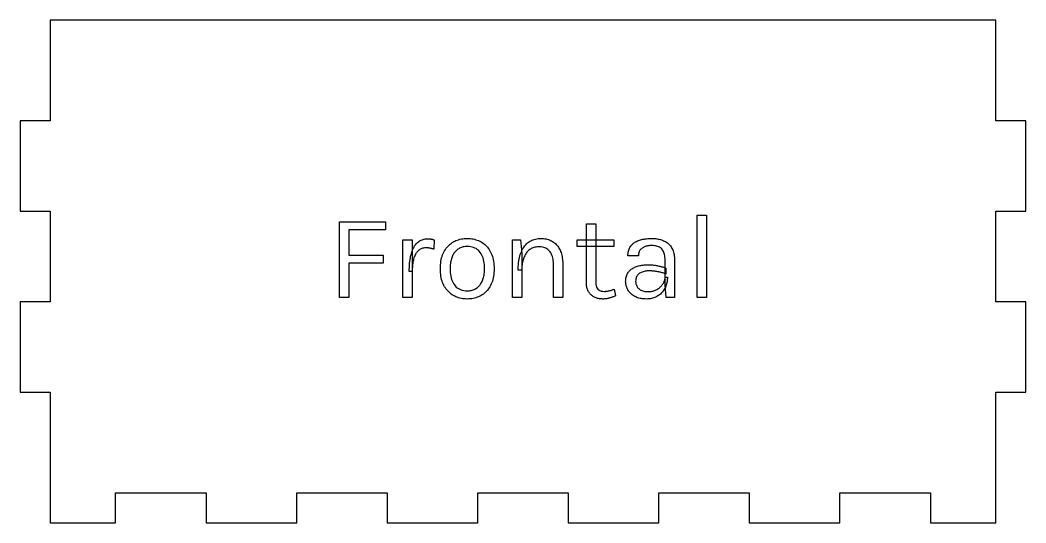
# Model space of a CAD drawing. Header units: millimetres. Extents: x 0 to 306, y 0 to 103.
# Drawn here: x 0 to 100, y 0 to 50 of the extents above; entities that cross this region are included whole.
import ezdxf

# ---------------------------------------------------------------- set-up
doc = ezdxf.new("R2010")
doc.units = ezdxf.units.MM
doc.layers.get('0').update_dxf_attribs({"linetype": 'CONTINUOUS'})

msp = doc.modelspace()

# ---------------------------------------------------------------- linework, layer by layer
for p, q in [((97, 50), (3, 50)), ((3, 50), (3, 40)), ((97, 40), (97, 50)), ((3, 40), (0, 40)), ((0, 40), (0, 31)), ((100, 40), (97, 40)), ((100, 31), (100, 40)), ((0, 31), (3, 31)), ((3, 31), (3, 22)), ((97, 22), (97, 31)), ((97, 31), (100, 31)), ((67.304, 22.408), (67.304, 30.592)), ((67.304, 30.592), (68.24, 30.592)), ((68.24, 30.592), (68.24, 22.408)), ((31.76, 22.408), (31.76, 29.944)), ((31.76, 29.944), (36.344, 29.944)), ((36.344, 29.14), (32.696, 29.14)), ((32.696, 29.14), (32.696, 26.632)), ((36.344, 29.944), (36.344, 29.14)), ((56.306, 23.884), (56.306, 29.74)), ((56.306, 29.74), (57.23, 29.74)), ((57.23, 29.74), (57.23, 23.908)), ((38.048, 22.408), (38.048, 28.156)), ((38.048, 28.156), (38.984, 28.156)), ((38.984, 28.156), (38.984, 22.408)), ((39.604, 27.963), (39.69, 28.024)), ((39.69, 28.024), (39.78, 28.077)), ((39.78, 28.077), (39.873, 28.123)), ((39.873, 28.123), (39.97, 28.163)), ((39.97, 28.163), (40.071, 28.195)), ((40.071, 28.195), (40.175, 28.22)), ((40.175, 28.22), (40.282, 28.238)), ((40.282, 28.238), (40.393, 28.248)), ((40.393, 28.248), (40.508, 28.252)), ((40.508, 28.252), (40.508, 28.252)), ((40.508, 28.252), (40.546, 28.252)), ((40.546, 28.252), (40.583, 28.251)), ((40.583, 28.251), (40.62, 28.25)), ((40.62, 28.25), (40.656, 28.248)), ((40.656, 28.248), (40.692, 28.245)), ((40.692, 28.245), (40.727, 28.242)), ((40.727, 28.242), (40.761, 28.239)), ((40.761, 28.239), (40.794, 28.235)), ((40.794, 28.235), (40.827, 28.23)), ((40.827, 28.23), (40.859, 28.225)), ((40.859, 28.225), (40.891, 28.219)), ((40.891, 28.219), (40.923, 28.213)), ((40.923, 28.213), (40.955, 28.206)), ((40.955, 28.206), (40.987, 28.199)), ((40.987, 28.199), (41.019, 28.191)), ((41.019, 28.191), (41.051, 28.183)), ((41.051, 28.183), (41.083, 28.174)), ((41.083, 28.174), (41.115, 28.165)), ((41.115, 28.165), (41.148, 28.155)), ((41.18, 28.144), (41.12, 27.22)), ((41.148, 28.155), (41.18, 28.144)), ((41.18, 28.144), (41.18, 28.144)), ((43.085, 27.946), (43.207, 28.011)), ((43.207, 28.011), (43.333, 28.069)), ((43.333, 28.069), (43.462, 28.12)), ((43.462, 28.12), (43.595, 28.165)), ((43.595, 28.165), (43.731, 28.203)), ((43.731, 28.203), (43.87, 28.233)), ((43.87, 28.233), (44.013, 28.257)), ((44.013, 28.257), (44.159, 28.274)), ((44.159, 28.274), (44.309, 28.285)), ((44.309, 28.285), (44.462, 28.288)), ((44.462, 28.288), (44.462, 28.288)), ((44.462, 28.288), (44.614, 28.285)), ((44.614, 28.285), (44.763, 28.274)), ((44.763, 28.274), (44.908, 28.257)), ((44.908, 28.257), (45.05, 28.233)), ((45.05, 28.233), (45.189, 28.203)), ((45.189, 28.203), (45.324, 28.165)), ((45.324, 28.165), (45.456, 28.12)), ((45.456, 28.12), (45.585, 28.069)), ((45.585, 28.069), (45.711, 28.011)), ((45.711, 28.011), (45.833, 27.946)), ((48.944, 22.408), (48.944, 28.144)), ((48.944, 28.144), (49.748, 28.144)), ((49.748, 28.144), (49.88, 26.824)), ((50.659, 27.984), (50.767, 28.048)), ((50.767, 28.048), (50.879, 28.104)), ((50.879, 28.104), (50.996, 28.153)), ((50.996, 28.153), (51.117, 28.194)), ((51.117, 28.194), (51.242, 28.228)), ((51.242, 28.228), (51.372, 28.254)), ((51.372, 28.254), (51.506, 28.273)), ((51.506, 28.273), (51.645, 28.284)), ((51.645, 28.284), (51.788, 28.288)), ((51.788, 28.288), (51.788, 28.288)), ((51.788, 28.288), (51.922, 28.285)), ((51.922, 28.285), (52.051, 28.276)), ((52.051, 28.276), (52.177, 28.261)), ((52.177, 28.261), (52.299, 28.24)), ((52.299, 28.24), (52.417, 28.212)), ((52.417, 28.212), (52.531, 28.179)), ((52.531, 28.179), (52.642, 28.14)), ((52.642, 28.14), (52.748, 28.094)), ((52.748, 28.094), (52.85, 28.043)), ((52.85, 28.043), (52.949, 27.985)), ((55.382, 27.496), (55.382, 28.144)), ((55.382, 28.144), (59.042, 28.144)), ((59.042, 28.144), (59.042, 27.496)), ((61.282, 27.995), (61.377, 28.04)), ((61.377, 28.04), (61.478, 28.081)), ((61.478, 28.081), (61.583, 28.117)), ((61.583, 28.117), (61.692, 28.149)), ((61.692, 28.149), (61.804, 28.179)), ((61.804, 28.179), (61.919, 28.204)), ((61.919, 28.204), (62.037, 28.226)), ((62.037, 28.226), (62.158, 28.245)), ((62.158, 28.245), (62.282, 28.261)), ((62.282, 28.261), (62.41, 28.273)), ((62.41, 28.273), (62.54, 28.281)), ((62.54, 28.281), (62.674, 28.286)), ((62.674, 28.286), (62.81, 28.288)), ((62.81, 28.288), (62.81, 28.288)), ((62.81, 28.288), (62.941, 28.286)), ((62.941, 28.286), (63.068, 28.279)), ((63.068, 28.279), (63.193, 28.268)), ((63.193, 28.268), (63.314, 28.252)), ((63.314, 28.252), (63.433, 28.232)), ((63.433, 28.232), (63.548, 28.208)), ((63.548, 28.208), (63.66, 28.179)), ((63.66, 28.179), (63.77, 28.146)), ((63.77, 28.146), (63.877, 28.108)), ((63.877, 28.108), (63.98, 28.066)), ((63.98, 28.066), (64.08, 28.019)), ((64.08, 28.019), (64.175, 27.967)), ((38.95, 26.956), (38.998, 27.09)), ((38.998, 27.09), (39.05, 27.216)), ((39.05, 27.216), (39.105, 27.335)), ((39.105, 27.335), (39.165, 27.447)), ((39.165, 27.447), (39.228, 27.551)), ((39.228, 27.551), (39.296, 27.648)), ((39.296, 27.648), (39.367, 27.738)), ((39.367, 27.738), (39.442, 27.82)), ((39.442, 27.82), (39.521, 27.895)), ((39.517, 27), (39.46, 26.935)), ((39.578, 27.061), (39.517, 27)), ((39.521, 27.895), (39.604, 27.963)), ((39.642, 27.116), (39.578, 27.061)), ((39.711, 27.166), (39.642, 27.116)), ((39.783, 27.209), (39.711, 27.166)), ((39.859, 27.247), (39.783, 27.209)), ((39.939, 27.279), (39.859, 27.247)), ((40.024, 27.305), (39.939, 27.279)), ((40.112, 27.326), (40.024, 27.305)), ((40.204, 27.34), (40.112, 27.326)), ((40.3, 27.349), (40.204, 27.34)), ((40.4, 27.352), (40.3, 27.349)), ((40.432, 27.352), (40.4, 27.352)), ((40.4, 27.352), (40.4, 27.352)), ((40.464, 27.35), (40.432, 27.352)), ((40.497, 27.348), (40.464, 27.35)), ((40.532, 27.346), (40.497, 27.348)), ((40.566, 27.342), (40.532, 27.346)), ((40.602, 27.338), (40.566, 27.342)), ((40.639, 27.333), (40.602, 27.338)), ((40.676, 27.327), (40.639, 27.333)), ((40.715, 27.32), (40.676, 27.327)), ((40.754, 27.313), (40.715, 27.32)), ((40.793, 27.305), (40.754, 27.313)), ((40.832, 27.297), (40.793, 27.305)), ((40.87, 27.288), (40.832, 27.297)), ((40.908, 27.279), (40.87, 27.288)), ((40.944, 27.27), (40.908, 27.279)), ((40.981, 27.261), (40.944, 27.27)), ((41.017, 27.251), (40.981, 27.261)), ((41.052, 27.241), (41.017, 27.251)), ((41.086, 27.231), (41.052, 27.241)), ((41.12, 27.22), (41.086, 27.231)), ((42.134, 26.935), (42.206, 27.066)), ((42.206, 27.066), (42.283, 27.19)), ((42.283, 27.19), (42.366, 27.307)), ((42.366, 27.307), (42.453, 27.418)), ((42.453, 27.418), (42.546, 27.522)), ((42.546, 27.522), (42.643, 27.62)), ((42.643, 27.62), (42.746, 27.711)), ((42.746, 27.711), (42.854, 27.796)), ((42.854, 27.796), (42.967, 27.874)), ((42.967, 27.874), (43.085, 27.946)), ((43.32, 27.036), (43.255, 26.967)), ((43.388, 27.101), (43.32, 27.036)), ((43.459, 27.161), (43.388, 27.101)), ((43.535, 27.217), (43.459, 27.161)), ((43.614, 27.268), (43.535, 27.217)), ((43.697, 27.313), (43.614, 27.268)), ((43.783, 27.353), (43.697, 27.313)), ((43.873, 27.388), (43.783, 27.353)), ((43.966, 27.417), (43.873, 27.388)), ((44.063, 27.441), (43.966, 27.417)), ((44.164, 27.46), (44.063, 27.441)), ((44.267, 27.473), (44.164, 27.46)), ((44.375, 27.481), (44.267, 27.473)), ((44.486, 27.484), (44.375, 27.481)), ((44.65, 27.478), (44.486, 27.484)), ((44.486, 27.484), (44.486, 27.484)), ((44.805, 27.46), (44.65, 27.478)), ((44.953, 27.431), (44.805, 27.46)), ((45.092, 27.389), (44.953, 27.431)), ((45.222, 27.336), (45.092, 27.389)), ((45.345, 27.271), (45.222, 27.336)), ((45.459, 27.194), (45.345, 27.271)), ((45.565, 27.106), (45.459, 27.194)), ((45.663, 27.005), (45.565, 27.106)), ((45.752, 26.893), (45.663, 27.005)), ((45.833, 27.946), (45.951, 27.874)), ((45.951, 27.874), (46.064, 27.796)), ((46.064, 27.796), (46.172, 27.711)), ((46.172, 27.711), (46.274, 27.62)), ((46.274, 27.62), (46.371, 27.522)), ((46.371, 27.522), (46.464, 27.418)), ((46.464, 27.418), (46.551, 27.307)), ((46.551, 27.307), (46.633, 27.19)), ((46.633, 27.19), (46.709, 27.066)), ((46.709, 27.066), (46.781, 26.935)), ((49.839, 26.968), (49.899, 27.1)), ((49.899, 27.1), (49.964, 27.225)), ((49.964, 27.225), (50.034, 27.343)), ((50.034, 27.343), (50.109, 27.455)), ((50.109, 27.455), (50.188, 27.56)), ((50.188, 27.56), (50.273, 27.658)), ((50.273, 27.658), (50.362, 27.75)), ((50.362, 27.75), (50.456, 27.835)), ((50.522, 27.055), (50.455, 26.987)), ((50.456, 27.835), (50.555, 27.913)), ((50.592, 27.119), (50.522, 27.055)), ((50.555, 27.913), (50.659, 27.984)), ((50.666, 27.178), (50.592, 27.119)), ((50.743, 27.232), (50.666, 27.178)), ((50.823, 27.28), (50.743, 27.232)), ((50.905, 27.322), (50.823, 27.28)), ((50.99, 27.358), (50.905, 27.322)), ((51.078, 27.389), (50.99, 27.358)), ((51.169, 27.415), (51.078, 27.389)), ((51.263, 27.435), (51.169, 27.415)), ((51.359, 27.449), (51.263, 27.435)), ((51.458, 27.457), (51.359, 27.449)), ((51.56, 27.46), (51.458, 27.457)), ((51.693, 27.456), (51.56, 27.46)), ((51.56, 27.46), (51.56, 27.46)), ((51.82, 27.443), (51.693, 27.456)), ((51.941, 27.421), (51.82, 27.443)), ((52.057, 27.391), (51.941, 27.421)), ((52.167, 27.353), (52.057, 27.391)), ((52.271, 27.306), (52.167, 27.353)), ((52.37, 27.25), (52.271, 27.306)), ((52.462, 27.185), (52.37, 27.25)), ((52.55, 27.113), (52.462, 27.185)), ((52.631, 27.031), (52.55, 27.113)), ((52.706, 26.941), (52.631, 27.031)), ((52.949, 27.985), (53.043, 27.922)), ((53.043, 27.922), (53.133, 27.853)), ((53.133, 27.853), (53.219, 27.78)), ((53.219, 27.78), (53.299, 27.701)), ((53.299, 27.701), (53.376, 27.617)), ((53.376, 27.617), (53.448, 27.527)), ((53.448, 27.527), (53.515, 27.433)), ((53.515, 27.433), (53.578, 27.333)), ((53.578, 27.333), (53.636, 27.228)), ((53.636, 27.228), (53.69, 27.118)), ((53.69, 27.118), (53.739, 27.003)), ((53.739, 27.003), (53.783, 26.884)), ((59.042, 27.496), (55.382, 27.496)), ((59.042, 27.496), (59.042, 27.496)), ((60.462, 26.913), (60.483, 27.02)), ((60.483, 27.02), (60.511, 27.123)), ((60.511, 27.123), (60.544, 27.221)), ((60.544, 27.221), (60.584, 27.315)), ((60.584, 27.315), (60.63, 27.403)), ((60.63, 27.403), (60.682, 27.486)), ((60.682, 27.486), (60.74, 27.565)), ((60.74, 27.565), (60.804, 27.639)), ((60.804, 27.639), (60.872, 27.709)), ((60.872, 27.709), (60.944, 27.775)), ((60.944, 27.775), (61.022, 27.836)), ((61.022, 27.836), (61.104, 27.893)), ((61.104, 27.893), (61.19, 27.947)), ((61.19, 27.947), (61.282, 27.995)), ((61.591, 27.044), (61.565, 26.992)), ((61.621, 27.093), (61.591, 27.044)), ((61.655, 27.139), (61.621, 27.093)), ((61.692, 27.183), (61.655, 27.139)), ((61.731, 27.224), (61.692, 27.183)), ((61.773, 27.263), (61.731, 27.224)), ((61.817, 27.3), (61.773, 27.263)), ((61.864, 27.335), (61.817, 27.3)), ((61.913, 27.367), (61.864, 27.335)), ((61.965, 27.397), (61.913, 27.367)), ((62.019, 27.424), (61.965, 27.397)), ((62.076, 27.449), (62.019, 27.424)), ((62.135, 27.472), (62.076, 27.449)), ((62.196, 27.493), (62.135, 27.472)), ((62.259, 27.511), (62.196, 27.493)), ((62.323, 27.527), (62.259, 27.511)), ((62.388, 27.541), (62.323, 27.527)), ((62.455, 27.553), (62.388, 27.541)), ((62.523, 27.563), (62.455, 27.553)), ((62.593, 27.57), (62.523, 27.563)), ((62.664, 27.576), (62.593, 27.57)), ((62.736, 27.579), (62.664, 27.576)), ((62.81, 27.58), (62.736, 27.579)), ((62.939, 27.577), (62.81, 27.58)), ((62.81, 27.58), (62.81, 27.58)), ((63.061, 27.566), (62.939, 27.577)), ((63.176, 27.549), (63.061, 27.566)), ((63.285, 27.526), (63.176, 27.549)), ((63.388, 27.495), (63.285, 27.526)), ((63.483, 27.458), (63.388, 27.495)), ((63.572, 27.414), (63.483, 27.458)), ((63.655, 27.363), (63.572, 27.414)), ((63.731, 27.305), (63.655, 27.363)), ((63.8, 27.241), (63.731, 27.305)), ((63.863, 27.169), (63.8, 27.241)), ((63.919, 27.088), (63.863, 27.169)), ((63.968, 26.998), (63.919, 27.088)), ((64.175, 27.967), (64.266, 27.909)), ((64.266, 27.909), (64.352, 27.847)), ((64.352, 27.847), (64.434, 27.779)), ((64.434, 27.779), (64.512, 27.706)), ((64.512, 27.706), (64.585, 27.627)), ((64.585, 27.627), (64.654, 27.544)), ((64.654, 27.544), (64.718, 27.455)), ((64.718, 27.455), (64.778, 27.361)), ((64.778, 27.361), (64.833, 27.261)), ((64.833, 27.261), (64.882, 27.156)), ((64.882, 27.156), (64.925, 27.045)), ((64.925, 27.045), (64.962, 26.928)), ((32.696, 26.632), (36.092, 26.632)), ((36.092, 26.632), (36.092, 25.828)), ((38.73, 25.815), (38.748, 26)), ((38.748, 26), (38.772, 26.178)), ((38.772, 26.178), (38.799, 26.348)), ((38.799, 26.348), (38.83, 26.511)), ((38.83, 26.511), (38.866, 26.667)), ((38.866, 26.667), (38.906, 26.815)), ((38.906, 26.815), (38.95, 26.956)), ((39.074, 26.023), (39.053, 25.908)), ((39.098, 26.135), (39.074, 26.023)), ((39.125, 26.242), (39.098, 26.135)), ((39.155, 26.345), (39.125, 26.242)), ((39.188, 26.444), (39.155, 26.345)), ((39.225, 26.537), (39.188, 26.444)), ((39.265, 26.626), (39.225, 26.537)), ((39.309, 26.711), (39.265, 26.626)), ((39.356, 26.79), (39.309, 26.711)), ((39.406, 26.865), (39.356, 26.79)), ((39.46, 26.935), (39.406, 26.865)), ((41.817, 25.841), (41.842, 26.017)), ((41.842, 26.017), (41.873, 26.186)), ((41.873, 26.186), (41.911, 26.348)), ((41.911, 26.348), (41.957, 26.505)), ((41.957, 26.505), (42.009, 26.655)), ((42.009, 26.655), (42.068, 26.798)), ((42.068, 26.798), (42.134, 26.935)), ((42.818, 26.029), (42.796, 25.913)), ((42.844, 26.141), (42.818, 26.029)), ((42.875, 26.249), (42.844, 26.141)), ((42.909, 26.354), (42.875, 26.249)), ((42.947, 26.455), (42.909, 26.354)), ((42.989, 26.552), (42.947, 26.455)), ((43.035, 26.644), (42.989, 26.552)), ((43.084, 26.731), (43.035, 26.644)), ((43.138, 26.815), (43.084, 26.731)), ((43.194, 26.893), (43.138, 26.815)), ((43.255, 26.967), (43.194, 26.893)), ((45.833, 26.77), (45.752, 26.893)), ((45.905, 26.639), (45.833, 26.77)), ((45.969, 26.499), (45.905, 26.639)), ((46.025, 26.351), (45.969, 26.499)), ((46.072, 26.193), (46.025, 26.351)), ((46.11, 26.027), (46.072, 26.193)), ((46.14, 25.852), (46.11, 26.027)), ((46.781, 26.935), (46.847, 26.798)), ((46.847, 26.798), (46.905, 26.655)), ((46.905, 26.655), (46.957, 26.505)), ((46.957, 26.505), (47.002, 26.348)), ((47.002, 26.348), (47.04, 26.186)), ((47.04, 26.186), (47.071, 26.017)), ((47.071, 26.017), (47.095, 25.841)), ((49.562, 25.875), (49.586, 26.049)), ((49.586, 26.049), (49.615, 26.217)), ((49.615, 26.217), (49.649, 26.379)), ((49.649, 26.379), (49.689, 26.535)), ((49.689, 26.535), (49.734, 26.685)), ((49.734, 26.685), (49.784, 26.83)), ((49.784, 26.83), (49.839, 26.968)), ((49.88, 26.824), (49.88, 22.408)), ((49.98, 26.038), (49.953, 25.919)), ((50.011, 26.153), (49.98, 26.038)), ((50.045, 26.264), (50.011, 26.153)), ((50.084, 26.371), (50.045, 26.264)), ((50.127, 26.474), (50.084, 26.371)), ((50.173, 26.571), (50.127, 26.474)), ((50.222, 26.664), (50.173, 26.571)), ((50.275, 26.752), (50.222, 26.664)), ((50.331, 26.835), (50.275, 26.752)), ((50.391, 26.914), (50.331, 26.835)), ((50.455, 26.987), (50.391, 26.914)), ((52.772, 26.844), (52.706, 26.941)), ((52.831, 26.738), (52.772, 26.844)), ((52.883, 26.625), (52.831, 26.738)), ((52.926, 26.504), (52.883, 26.625)), ((52.961, 26.375), (52.926, 26.504)), ((52.989, 26.238), (52.961, 26.375)), ((53.008, 26.093), (52.989, 26.238)), ((53.02, 25.94), (53.008, 26.093)), ((53.783, 26.884), (53.822, 26.761)), ((53.822, 26.761), (53.855, 26.633)), ((53.855, 26.633), (53.883, 26.502)), ((53.883, 26.502), (53.907, 26.366)), ((53.907, 26.366), (53.925, 26.226)), ((53.925, 26.226), (53.938, 26.081)), ((53.938, 26.081), (53.945, 25.933)), ((60.434, 26.56), (60.437, 26.682)), ((61.478, 26.56), (60.434, 26.56)), ((60.437, 26.682), (60.446, 26.8)), ((60.446, 26.8), (60.462, 26.913)), ((61.48, 26.63), (61.478, 26.56)), ((61.478, 26.56), (61.478, 26.56)), ((61.485, 26.696), (61.48, 26.63)), ((61.494, 26.761), (61.485, 26.696)), ((61.506, 26.823), (61.494, 26.761)), ((61.522, 26.882), (61.506, 26.823)), ((61.542, 26.938), (61.522, 26.882)), ((61.565, 26.992), (61.542, 26.938)), ((64.011, 26.9), (63.968, 26.998)), ((64.047, 26.793), (64.011, 26.9)), ((64.077, 26.678), (64.047, 26.793)), ((64.1, 26.553), (64.077, 26.678)), ((64.117, 26.42), (64.1, 26.553)), ((64.127, 26.278), (64.117, 26.42)), ((64.13, 26.128), (64.127, 26.278)), ((64.13, 23.668), (64.13, 26.128)), ((64.962, 26.928), (64.994, 26.805)), ((64.994, 26.805), (65.02, 26.677)), ((65.02, 26.677), (65.04, 26.542)), ((65.04, 26.542), (65.054, 26.402)), ((65.054, 26.402), (65.063, 26.256)), ((65.063, 26.256), (65.066, 26.104)), ((65.066, 26.104), (65.066, 26.104)), ((65.066, 26.104), (65.066, 22.408)), ((36.092, 25.828), (32.696, 25.828)), ((32.696, 25.828), (32.696, 22.408)), ((38.696, 25), (38.698, 25.215)), ((38.984, 25), (38.696, 25)), ((38.698, 25.215), (38.704, 25.422)), ((38.704, 25.422), (38.715, 25.622)), ((38.715, 25.622), (38.73, 25.815)), ((38.985, 25.141), (38.984, 25)), ((38.984, 25), (38.984, 25)), ((38.984, 25), (38.984, 25)), ((38.99, 25.278), (38.985, 25.141)), ((38.997, 25.412), (38.99, 25.278)), ((39.007, 25.541), (38.997, 25.412)), ((39.019, 25.668), (39.007, 25.541)), ((39.035, 25.79), (39.019, 25.668)), ((39.053, 25.908), (39.035, 25.79)), ((41.786, 25.276), (41.789, 25.471)), ((41.789, 25.082), (41.786, 25.276)), ((41.786, 25.276), (41.786, 25.276)), ((41.789, 25.471), (41.8, 25.659)), ((41.8, 24.895), (41.789, 25.082)), ((41.8, 25.659), (41.817, 25.841)), ((42.748, 25.411), (42.746, 25.276)), ((42.746, 25.276), (42.746, 25.276)), ((42.746, 25.276), (42.75, 25.077)), ((42.754, 25.542), (42.748, 25.411)), ((42.75, 25.077), (42.763, 24.887)), ((42.764, 25.669), (42.754, 25.542)), ((42.778, 25.793), (42.764, 25.669)), ((42.796, 25.913), (42.778, 25.793)), ((46.161, 25.669), (46.14, 25.852)), ((46.16, 24.886), (46.17, 25.012)), ((46.174, 25.477), (46.161, 25.669)), ((46.17, 25.012), (46.176, 25.142)), ((46.178, 25.276), (46.174, 25.477)), ((46.176, 25.142), (46.178, 25.276)), ((46.178, 25.276), (46.178, 25.276)), ((47.095, 25.841), (47.112, 25.659)), ((47.112, 25.659), (47.123, 25.471)), ((47.123, 25.082), (47.112, 24.895)), ((47.123, 25.471), (47.126, 25.276)), ((47.126, 25.276), (47.123, 25.082)), ((47.126, 25.276), (47.126, 25.276)), ((49.52, 25.12), (49.523, 25.317)), ((49.88, 25.12), (49.52, 25.12)), ((49.523, 25.317), (49.531, 25.509)), ((49.531, 25.509), (49.544, 25.695)), ((49.544, 25.695), (49.562, 25.875)), ((49.882, 25.263), (49.88, 25.12)), ((49.88, 25.12), (49.88, 25.12)), ((49.888, 25.402), (49.882, 25.263)), ((49.898, 25.538), (49.888, 25.402)), ((49.913, 25.669), (49.898, 25.538)), ((49.931, 25.796), (49.913, 25.669)), ((49.953, 25.919), (49.931, 25.796)), ((53.024, 25.78), (53.02, 25.94)), ((53.024, 22.408), (53.024, 25.78)), ((53.945, 25.933), (53.948, 25.78)), ((53.948, 25.78), (53.948, 25.78)), ((53.948, 25.78), (53.948, 22.408)), ((60.497, 24.964), (60.557, 25.035)), ((60.557, 25.035), (60.622, 25.103)), ((60.622, 25.103), (60.691, 25.166)), ((60.691, 25.166), (60.764, 25.226)), ((60.764, 25.226), (60.841, 25.281)), ((60.841, 25.281), (60.923, 25.333)), ((60.923, 25.333), (61.009, 25.381)), ((61.009, 25.381), (61.099, 25.425)), ((61.099, 25.425), (61.193, 25.465)), ((61.193, 25.465), (61.292, 25.501)), ((61.292, 25.501), (61.394, 25.533)), ((61.394, 25.533), (61.499, 25.563)), ((61.499, 25.563), (61.606, 25.588)), ((61.606, 25.588), (61.715, 25.61)), ((61.715, 25.61), (61.828, 25.629)), ((61.828, 25.629), (61.942, 25.645)), ((61.942, 25.645), (62.059, 25.657)), ((62.039, 25.001), (61.944, 24.975)), ((62.138, 25.022), (62.039, 25.001)), ((62.059, 25.657), (62.179, 25.665)), ((62.241, 25.039), (62.138, 25.022)), ((62.179, 25.665), (62.301, 25.67)), ((62.347, 25.051), (62.241, 25.039)), ((62.301, 25.67), (62.426, 25.672)), ((62.457, 25.058), (62.347, 25.051)), ((62.426, 25.672), (62.426, 25.672)), ((62.426, 25.672), (62.516, 25.671)), ((62.57, 25.06), (62.457, 25.058)), ((62.516, 25.671), (62.606, 25.668)), ((62.646, 25.059), (62.57, 25.06)), ((62.57, 25.06), (62.57, 25.06)), ((62.606, 25.668), (62.696, 25.664)), ((62.724, 25.057), (62.646, 25.059)), ((62.696, 25.664), (62.786, 25.658)), ((62.804, 25.052), (62.724, 25.057)), ((62.786, 25.658), (62.877, 25.649)), ((62.884, 25.047), (62.804, 25.052)), ((62.877, 25.649), (62.967, 25.64)), ((62.967, 25.039), (62.884, 25.047)), ((62.967, 25.64), (63.057, 25.628)), ((63.051, 25.03), (62.967, 25.039)), ((63.136, 25.019), (63.051, 25.03)), ((63.057, 25.628), (63.148, 25.614)), ((63.223, 25.006), (63.136, 25.019)), ((63.148, 25.614), (63.238, 25.599)), ((63.311, 24.992), (63.223, 25.006)), ((63.238, 25.599), (63.329, 25.582)), ((63.329, 25.582), (63.419, 25.563)), ((63.419, 25.563), (63.509, 25.543)), ((63.509, 25.543), (63.599, 25.522)), ((63.599, 25.522), (63.688, 25.499)), ((63.688, 25.499), (63.777, 25.476)), ((63.777, 25.476), (63.865, 25.45)), ((63.865, 25.45), (63.953, 25.424)), ((63.953, 25.424), (64.04, 25.396)), ((64.04, 25.396), (64.127, 25.367)), ((64.127, 25.367), (64.214, 25.336)), ((64.214, 25.336), (64.214, 25.336)), ((64.214, 25.336), (64.214, 24.748)), ((41.817, 24.714), (41.8, 24.895)), ((41.842, 24.539), (41.817, 24.714)), ((41.873, 24.37), (41.842, 24.539)), ((41.911, 24.208), (41.873, 24.37)), ((41.957, 24.051), (41.911, 24.208)), ((42.009, 23.901), (41.957, 24.051)), ((42.763, 24.887), (42.785, 24.706)), ((42.785, 24.706), (42.815, 24.532)), ((42.815, 24.532), (42.853, 24.368)), ((42.853, 24.368), (42.9, 24.211)), ((42.9, 24.211), (42.956, 24.064)), ((42.956, 24.064), (43.021, 23.924)), ((45.889, 23.918), (45.935, 24.01)), ((45.935, 24.01), (45.977, 24.106)), ((45.977, 24.106), (46.015, 24.206)), ((46.015, 24.206), (46.049, 24.31)), ((46.049, 24.31), (46.08, 24.418)), ((46.08, 24.418), (46.106, 24.529)), ((46.106, 24.529), (46.128, 24.645)), ((46.128, 24.645), (46.146, 24.763)), ((46.146, 24.763), (46.16, 24.886)), ((46.957, 24.051), (46.905, 23.901)), ((47.002, 24.208), (46.957, 24.051)), ((47.04, 24.37), (47.002, 24.208)), ((47.071, 24.539), (47.04, 24.37)), ((47.095, 24.714), (47.071, 24.539)), ((47.112, 24.895), (47.095, 24.714)), ((60.206, 24.016), (60.209, 24.13)), ((60.208, 23.928), (60.206, 24.016)), ((60.206, 24.016), (60.206, 24.016)), ((60.209, 24.13), (60.218, 24.24)), ((60.218, 24.24), (60.232, 24.346)), ((60.232, 24.346), (60.253, 24.447)), ((60.253, 24.447), (60.279, 24.544)), ((60.279, 24.544), (60.311, 24.637)), ((60.311, 24.637), (60.349, 24.725)), ((60.349, 24.725), (60.392, 24.809)), ((60.392, 24.809), (60.442, 24.889)), ((60.442, 24.889), (60.497, 24.964)), ((61.206, 24.127), (61.202, 24.016)), ((61.202, 24.016), (61.202, 24.016)), ((61.202, 24.016), (61.205, 23.933)), ((61.218, 24.231), (61.206, 24.127)), ((61.238, 24.328), (61.218, 24.231)), ((61.265, 24.419), (61.238, 24.328)), ((61.301, 24.503), (61.265, 24.419)), ((61.345, 24.58), (61.301, 24.503)), ((61.396, 24.651), (61.345, 24.58)), ((61.455, 24.715), (61.396, 24.651)), ((61.523, 24.772), (61.455, 24.715)), ((61.598, 24.823), (61.523, 24.772)), ((61.679, 24.868), (61.598, 24.823)), ((61.764, 24.908), (61.679, 24.868)), ((61.852, 24.944), (61.764, 24.908)), ((61.944, 24.975), (61.852, 24.944)), ((63.401, 24.976), (63.311, 24.992)), ((63.491, 24.959), (63.401, 24.976)), ((63.578, 24.94), (63.491, 24.959)), ((63.664, 24.92), (63.578, 24.94)), ((63.749, 24.899), (63.664, 24.92)), ((63.831, 24.877), (63.749, 24.899)), ((63.911, 24.854), (63.831, 24.877)), ((63.99, 24.829), (63.911, 24.854)), ((64.066, 24.803), (63.99, 24.829)), ((64.023, 23.962), (64.051, 24.028)), ((64.051, 24.028), (64.075, 24.094)), ((64.141, 24.776), (64.066, 24.803)), ((64.075, 24.094), (64.095, 24.16)), ((64.095, 24.16), (64.11, 24.226)), ((64.11, 24.226), (64.121, 24.292)), ((64.121, 24.292), (64.128, 24.358)), ((64.128, 24.358), (64.13, 24.424)), ((64.13, 24.424), (64.13, 24.424)), ((64.13, 24.424), (64.358, 24.424)), ((64.214, 24.748), (64.141, 24.776)), ((64.336, 24.086), (64.318, 23.977)), ((64.348, 24.197), (64.336, 24.086)), ((64.356, 24.31), (64.348, 24.197)), ((64.358, 24.424), (64.356, 24.31)), ((42.068, 23.758), (42.009, 23.901)), ((42.134, 23.62), (42.068, 23.758)), ((42.206, 23.489), (42.134, 23.62)), ((42.283, 23.364), (42.206, 23.489)), ((42.366, 23.246), (42.283, 23.364)), ((42.453, 23.135), (42.366, 23.246)), ((42.546, 23.03), (42.453, 23.135)), ((42.643, 22.932), (42.546, 23.03)), ((43.021, 23.924), (43.093, 23.793)), ((43.093, 23.793), (43.175, 23.671)), ((43.175, 23.671), (43.265, 23.559)), ((43.265, 23.559), (43.363, 23.458)), ((43.363, 23.458), (43.469, 23.37)), ((43.469, 23.37), (43.583, 23.293)), ((43.583, 23.293), (43.705, 23.228)), ((43.705, 23.228), (43.836, 23.175)), ((43.836, 23.175), (43.974, 23.133)), ((43.974, 23.133), (44.121, 23.104)), ((44.121, 23.104), (44.275, 23.086)), ((44.275, 23.086), (44.438, 23.08)), ((44.438, 23.08), (44.548, 23.083)), ((44.438, 23.08), (44.438, 23.08)), ((44.438, 23.08), (44.438, 23.08)), ((44.548, 23.083), (44.654, 23.091)), ((44.654, 23.091), (44.758, 23.104)), ((44.758, 23.104), (44.858, 23.123)), ((44.858, 23.123), (44.954, 23.147)), ((44.954, 23.147), (45.047, 23.176)), ((45.047, 23.176), (45.137, 23.211)), ((45.137, 23.211), (45.223, 23.251)), ((45.223, 23.251), (45.306, 23.296)), ((45.306, 23.296), (45.386, 23.347)), ((45.386, 23.347), (45.462, 23.403)), ((45.462, 23.403), (45.534, 23.463)), ((45.534, 23.463), (45.603, 23.527)), ((45.603, 23.527), (45.668, 23.597)), ((45.668, 23.597), (45.729, 23.67)), ((45.729, 23.67), (45.786, 23.748)), ((45.786, 23.748), (45.839, 23.831)), ((45.839, 23.831), (45.889, 23.918)), ((46.371, 23.03), (46.274, 22.932)), ((46.464, 23.135), (46.371, 23.03)), ((46.551, 23.247), (46.464, 23.135)), ((46.633, 23.364), (46.551, 23.247)), ((46.709, 23.489), (46.633, 23.364)), ((46.781, 23.62), (46.709, 23.489)), ((46.847, 23.758), (46.781, 23.62)), ((46.905, 23.901), (46.847, 23.758)), ((56.308, 23.778), (56.306, 23.884)), ((56.306, 23.884), (56.306, 23.884)), ((56.315, 23.675), (56.308, 23.778)), ((56.325, 23.576), (56.315, 23.675)), ((56.341, 23.481), (56.325, 23.576)), ((56.36, 23.389), (56.341, 23.481)), ((56.384, 23.301), (56.36, 23.389)), ((56.412, 23.216), (56.384, 23.301)), ((56.444, 23.135), (56.412, 23.216)), ((56.481, 23.058), (56.444, 23.135)), ((56.522, 22.984), (56.481, 23.058)), ((57.23, 23.908), (57.238, 23.739)), ((57.238, 23.739), (57.263, 23.588)), ((57.263, 23.588), (57.305, 23.455)), ((57.305, 23.455), (57.362, 23.34)), ((57.362, 23.34), (57.437, 23.242)), ((57.437, 23.242), (57.528, 23.162)), ((57.528, 23.162), (57.636, 23.1)), ((57.636, 23.1), (57.76, 23.056)), ((57.76, 23.056), (57.901, 23.029)), ((57.901, 23.029), (58.058, 23.02)), ((58.058, 23.02), (58.107, 23.021)), ((58.058, 23.02), (58.058, 23.02)), ((58.107, 23.021), (58.156, 23.022)), ((58.156, 23.022), (58.204, 23.025)), ((58.204, 23.025), (58.252, 23.029)), ((58.252, 23.029), (58.3, 23.034)), ((58.3, 23.034), (58.348, 23.039)), ((58.348, 23.039), (58.395, 23.046)), ((58.395, 23.046), (58.442, 23.055)), ((58.442, 23.055), (58.489, 23.064)), ((58.489, 23.064), (58.535, 23.074)), ((58.535, 23.074), (58.582, 23.085)), ((58.582, 23.085), (58.63, 23.098)), ((58.63, 23.098), (58.679, 23.111)), ((58.679, 23.111), (58.729, 23.126)), ((58.729, 23.126), (58.78, 23.142)), ((58.78, 23.142), (58.833, 23.158)), ((58.833, 23.158), (58.886, 23.176)), ((58.886, 23.176), (58.941, 23.195)), ((58.941, 23.195), (58.997, 23.215)), ((58.997, 23.215), (59.054, 23.236)), ((59.054, 23.236), (59.054, 23.236)), ((59.054, 23.236), (59.186, 22.564)), ((60.215, 23.84), (60.208, 23.928)), ((60.227, 23.753), (60.215, 23.84)), ((60.242, 23.668), (60.227, 23.753)), ((60.263, 23.582), (60.242, 23.668)), ((60.288, 23.498), (60.263, 23.582)), ((60.318, 23.415), (60.288, 23.498)), ((60.352, 23.332), (60.318, 23.415)), ((60.391, 23.251), (60.352, 23.332)), ((60.434, 23.17), (60.391, 23.251)), ((60.482, 23.091), (60.434, 23.17)), ((60.535, 23.015), (60.482, 23.091)), ((60.592, 22.942), (60.535, 23.015)), ((61.205, 23.933), (61.214, 23.853)), ((61.214, 23.853), (61.229, 23.775)), ((61.229, 23.775), (61.25, 23.699)), ((61.25, 23.699), (61.278, 23.626)), ((61.278, 23.626), (61.311, 23.555)), ((61.311, 23.555), (61.35, 23.487)), ((61.35, 23.487), (61.396, 23.421)), ((61.396, 23.421), (61.447, 23.357)), ((61.447, 23.357), (61.505, 23.296)), ((61.505, 23.296), (61.569, 23.239)), ((61.569, 23.239), (61.641, 23.188)), ((61.641, 23.188), (61.719, 23.143)), ((61.719, 23.143), (61.805, 23.104)), ((61.805, 23.104), (61.899, 23.071)), ((61.899, 23.071), (61.999, 23.044)), ((61.999, 23.044), (62.107, 23.023)), ((62.107, 23.023), (62.222, 23.008)), ((62.222, 23.008), (62.344, 22.999)), ((62.567, 22.998), (62.657, 23.005)), ((62.657, 23.005), (62.746, 23.016)), ((62.746, 23.016), (62.834, 23.031)), ((62.834, 23.031), (62.919, 23.051)), ((62.919, 23.051), (63.002, 23.075)), ((63.002, 23.075), (63.084, 23.103)), ((63.084, 23.103), (63.163, 23.136)), ((63.163, 23.136), (63.241, 23.173)), ((63.241, 23.173), (63.317, 23.215)), ((63.317, 23.215), (63.39, 23.26)), ((63.39, 23.26), (63.461, 23.307)), ((63.461, 23.307), (63.528, 23.356)), ((63.528, 23.356), (63.592, 23.408)), ((63.592, 23.408), (63.653, 23.462)), ((63.653, 23.462), (63.711, 23.518)), ((63.711, 23.518), (63.766, 23.576)), ((63.766, 23.576), (63.817, 23.636)), ((63.817, 23.636), (63.866, 23.699)), ((63.866, 23.699), (63.911, 23.764)), ((63.94, 23.078), (63.876, 22.993)), ((63.911, 23.764), (63.953, 23.83)), ((64.001, 23.167), (63.94, 23.078)), ((63.953, 23.83), (63.99, 23.896)), ((63.99, 23.896), (64.023, 23.962)), ((64.057, 23.26), (64.001, 23.167)), ((64.109, 23.356), (64.057, 23.26)), ((64.156, 23.455), (64.109, 23.356)), ((64.25, 22.408), (64.13, 23.668)), ((64.199, 23.556), (64.156, 23.455)), ((64.236, 23.659), (64.199, 23.556)), ((64.268, 23.763), (64.236, 23.659)), ((64.296, 23.869), (64.268, 23.763)), ((64.318, 23.977), (64.296, 23.869)), ((3, 22), (0, 22)), ((0, 22), (0, 13)), ((32.696, 22.408), (31.76, 22.408)), ((32.696, 22.408), (32.696, 22.408)), ((38.984, 22.408), (38.048, 22.408)), ((38.984, 22.408), (38.984, 22.408)), ((42.746, 22.841), (42.643, 22.932)), ((42.854, 22.756), (42.746, 22.841)), ((42.967, 22.678), (42.854, 22.756)), ((43.085, 22.606), (42.967, 22.678)), ((43.207, 22.541), (43.085, 22.606)), ((43.333, 22.483), (43.207, 22.541)), ((43.462, 22.432), (43.333, 22.483)), ((43.595, 22.387), (43.462, 22.432)), ((43.731, 22.349), (43.595, 22.387)), ((43.87, 22.319), (43.731, 22.349)), ((44.013, 22.295), (43.87, 22.319)), ((44.159, 22.278), (44.013, 22.295)), ((44.309, 22.267), (44.159, 22.278)), ((44.462, 22.264), (44.309, 22.267)), ((44.614, 22.267), (44.462, 22.264)), ((44.462, 22.264), (44.462, 22.264)), ((44.462, 22.264), (44.462, 22.264)), ((44.763, 22.278), (44.614, 22.267)), ((44.908, 22.295), (44.763, 22.278)), ((45.05, 22.319), (44.908, 22.295)), ((45.189, 22.349), (45.05, 22.319)), ((45.324, 22.387), (45.189, 22.349)), ((45.456, 22.432), (45.324, 22.387)), ((45.585, 22.483), (45.456, 22.432)), ((45.711, 22.541), (45.585, 22.483)), ((45.833, 22.606), (45.711, 22.541)), ((45.951, 22.678), (45.833, 22.606)), ((46.064, 22.756), (45.951, 22.678)), ((46.172, 22.841), (46.064, 22.756)), ((46.274, 22.932), (46.172, 22.841)), ((49.88, 22.408), (48.944, 22.408)), ((49.88, 22.408), (49.88, 22.408)), ((53.948, 22.408), (53.024, 22.408)), ((53.948, 22.408), (53.948, 22.408)), ((56.567, 22.914), (56.522, 22.984)), ((56.615, 22.847), (56.567, 22.914)), ((56.666, 22.784), (56.615, 22.847)), ((56.72, 22.725), (56.666, 22.784)), ((56.777, 22.669), (56.72, 22.725)), ((56.837, 22.617), (56.777, 22.669)), ((56.901, 22.568), (56.837, 22.617)), ((56.967, 22.523), (56.901, 22.568)), ((57.037, 22.482), (56.967, 22.523)), ((57.11, 22.444), (57.037, 22.482)), ((57.185, 22.41), (57.11, 22.444)), ((57.263, 22.379), (57.185, 22.41)), ((57.342, 22.352), (57.263, 22.379)), ((57.423, 22.329), (57.342, 22.352)), ((57.506, 22.309), (57.423, 22.329)), ((57.591, 22.293), (57.506, 22.309)), ((57.678, 22.28), (57.591, 22.293)), ((57.767, 22.271), (57.678, 22.28)), ((57.857, 22.266), (57.767, 22.271)), ((57.95, 22.264), (57.857, 22.266)), ((58.015, 22.265), (57.95, 22.264)), ((57.95, 22.264), (57.95, 22.264)), ((57.95, 22.264), (57.95, 22.264)), ((58.079, 22.267), (58.015, 22.265)), ((58.143, 22.272), (58.079, 22.267)), ((58.206, 22.277), (58.143, 22.272)), ((58.269, 22.285), (58.206, 22.277)), ((58.331, 22.294), (58.269, 22.285)), ((58.393, 22.305), (58.331, 22.294)), ((58.455, 22.318), (58.393, 22.305)), ((58.516, 22.332), (58.455, 22.318)), ((58.577, 22.348), (58.516, 22.332)), ((58.638, 22.365), (58.577, 22.348)), ((58.698, 22.384), (58.638, 22.365)), ((58.759, 22.403), (58.698, 22.384)), ((58.82, 22.423), (58.759, 22.403)), ((58.881, 22.444), (58.82, 22.423)), ((58.942, 22.466), (58.881, 22.444)), ((59.003, 22.489), (58.942, 22.466)), ((59.064, 22.513), (59.003, 22.489)), ((59.125, 22.538), (59.064, 22.513)), ((59.186, 22.564), (59.125, 22.538)), ((60.654, 22.872), (60.592, 22.942)), ((60.721, 22.805), (60.654, 22.872)), ((60.792, 22.742), (60.721, 22.805)), ((60.868, 22.681), (60.792, 22.742)), ((60.949, 22.623), (60.868, 22.681)), ((61.034, 22.568), (60.949, 22.623)), ((61.124, 22.516), (61.034, 22.568)), ((61.219, 22.468), (61.124, 22.516)), ((61.319, 22.425), (61.219, 22.468)), ((61.423, 22.387), (61.319, 22.425)), ((61.533, 22.355), (61.423, 22.387)), ((61.648, 22.327), (61.533, 22.355)), ((61.767, 22.304), (61.648, 22.327)), ((61.891, 22.287), (61.767, 22.304)), ((62.021, 22.274), (61.891, 22.287)), ((62.155, 22.267), (62.021, 22.274)), ((62.294, 22.264), (62.155, 22.267)), ((62.421, 22.267), (62.294, 22.264)), ((62.294, 22.264), (62.294, 22.264)), ((62.294, 22.264), (62.294, 22.264)), ((62.344, 22.999), (62.474, 22.996)), ((62.544, 22.276), (62.421, 22.267)), ((62.474, 22.996), (62.567, 22.998)), ((62.474, 22.996), (62.474, 22.996)), ((62.663, 22.291), (62.544, 22.276)), ((62.779, 22.312), (62.663, 22.291)), ((62.891, 22.339), (62.779, 22.312)), ((63, 22.372), (62.891, 22.339)), ((63.105, 22.411), (63, 22.372)), ((63.206, 22.456), (63.105, 22.411)), ((63.304, 22.507), (63.206, 22.456)), ((63.398, 22.564), (63.304, 22.507)), ((63.488, 22.626), (63.398, 22.564)), ((63.574, 22.692), (63.488, 22.626)), ((63.656, 22.761), (63.574, 22.692)), ((63.734, 22.835), (63.656, 22.761)), ((63.807, 22.912), (63.734, 22.835)), ((63.876, 22.993), (63.807, 22.912)), ((65.066, 22.408), (64.25, 22.408)), ((65.066, 22.408), (65.066, 22.408)), ((68.24, 22.408), (67.304, 22.408)), ((68.24, 22.408), (68.24, 22.408)), ((100, 22), (97, 22)), ((100, 13), (100, 22)), ((0, 13), (3, 13)), ((3, 13), (3, 3)), ((97, 13), (100, 13)), ((97, 3), (97, 13)), ((3, 3), (3, 0)), ((9.5, 0), (9.5, 3)), ((9.5, 3), (18.5, 3)), ((18.5, 3), (18.5, 0)), ((27.5, 0), (27.5, 3)), ((27.5, 3), (36.5, 3)), ((36.5, 3), (36.5, 0)), ((45.5, 0), (45.5, 3)), ((45.5, 3), (54.5, 3)), ((54.5, 3), (54.5, 0)), ((63.5, 0), (63.5, 3)), ((63.5, 3), (72.5, 3)), ((72.5, 3), (72.5, 0)), ((81.5, 0), (81.5, 3)), ((81.5, 3), (90.5, 3)), ((90.5, 3), (90.5, 0)), ((97, 0), (97, 3)), ((3, 0), (9.5, 0)), ((18.5, 0), (27.5, 0)), ((36.5, 0), (45.5, 0)), ((54.5, 0), (63.5, 0)), ((72.5, 0), (81.5, 0)), ((90.5, 0), (97, 0))]:
    msp.add_line(p, q)

doc.saveas('drawing.dxf')
